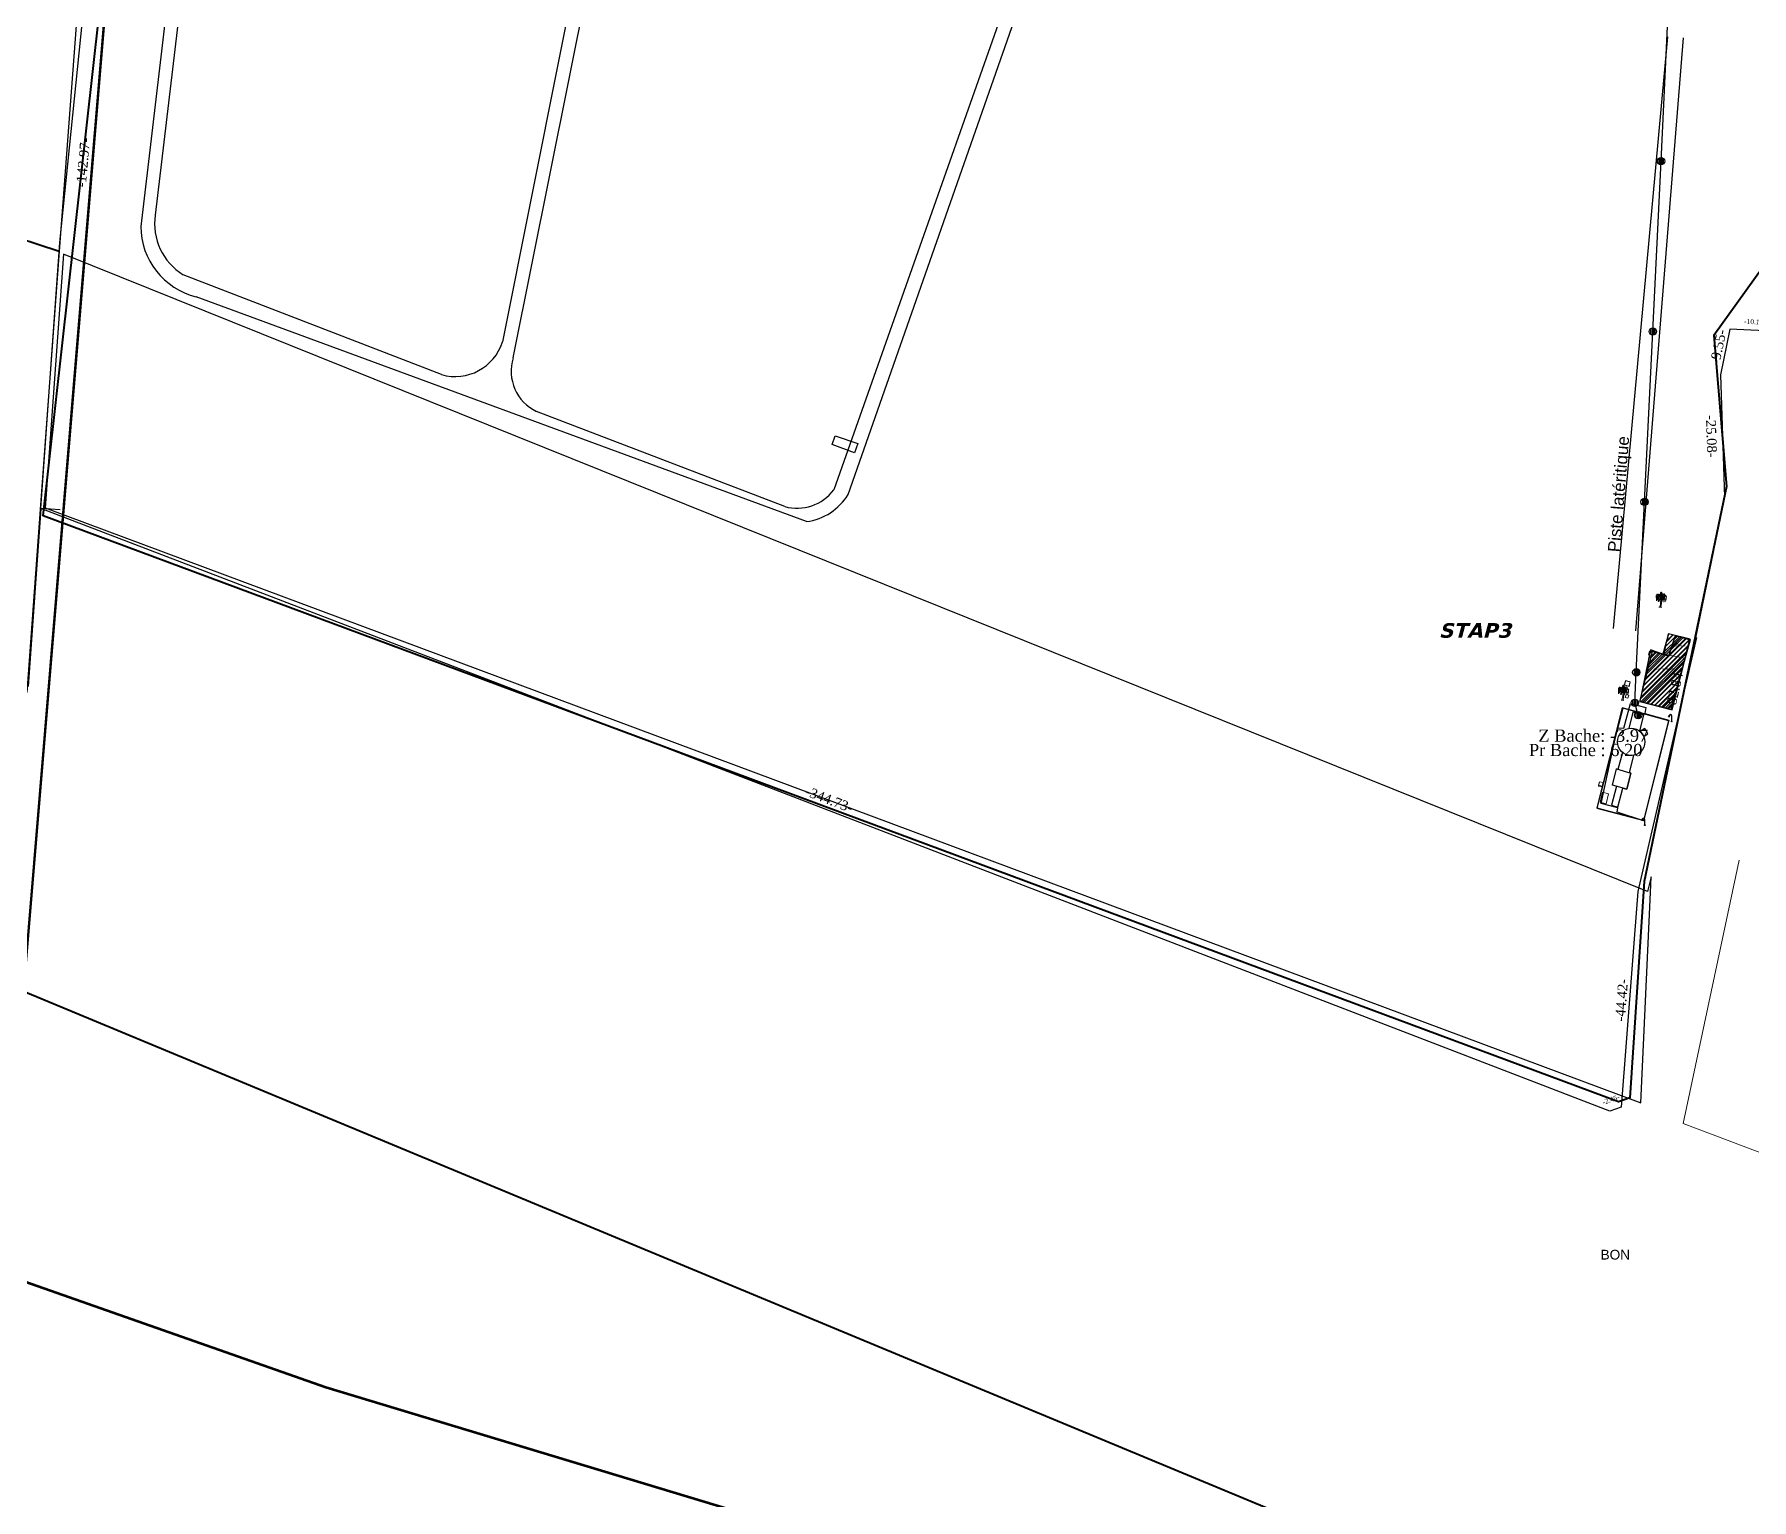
# Model space of a CAD drawing. Header units: metres. Extents: x 0 to 1324930, y 0 to 1631912.
# Drawn here: x 252726.5 to 253078.7, y 1628170.8 to 1628471.4 of the extents above; entities that cross this region are included whole.
import ezdxf
from ezdxf.enums import TextEntityAlignment as Align

# ---------------------------------------------------------------- set-up
doc = ezdxf.new("R2010")
doc.units = ezdxf.units.M
doc.header["$MEASUREMENT"] = 0
for name, color, linetype in [('A_revoir_niveau_0', 7, 'Continuous'), ('limites_sections', 7, 'Continuous'), ('limites_tf', 7, 'Continuous')]:
    doc.layers.add(name, color=color, linetype=linetype)
for name, color, linetype, lineweight in [('ARBRES', 94, 'Continuous', 0), ('batiments', 7, 'Continuous', 0), ('CABA', 7, 'Continuous', 0), ('Cotation Linéaire', 7, 'Continuous', 0), ('limites_communes_2025', 7, 'Continuous', 0), ('Légendes', 7, 'Continuous', 0), ('Regard', 210, 'Continuous', 0), ('regards', 7, 'Continuous', 0), ('Réquisition', 240, 'Continuous', 0), ('TEXTES', 6, 'Continuous', 0)]:
    doc.layers.add(name, color=color, linetype=linetype, lineweight=lineweight)
doc.styles.add('CovaListArial', font='FANCY.shx', dxfattribs={"height": 2.116667})
doc.styles.get("Standard").update_dxf_attribs({"font": 'txt.shx'})
doc.styles.add('Times 1.0', font='times.ttf', dxfattribs={"width": 0.99, "height": 0.0254})
pattern_1 = [(45, (-252.921811864224, -1628.51575089114), (-0.0004490128060535, 0.0004490128060535), [])]
pattern_2 = [(45, (-252.921859064224, -1628.51579209114), (-0.0005303300858899, 0.0005303300858899), [])]
pattern_3 = [(45, (-252.921875064224, -1628.51575879114), (-0.0010606601717798, 0.0010606601717798), [])]

# ---------------------------------------------------------------- blocks, each defined once
blk = doc.blocks.new('l003_1')
at = {"color": 0, "flags": 128}
for points in [[(-0.002138, 0.003656), (-0.002462, 0.003431)], [(-0.002076, 0.003556), (-0.002328, 0.003259)], [(-0.001982, 0.003492), (-0.002151, 0.003142)], [(-0.001882, 0.003471), (-0.001952, 0.003086)], [(-0.001752, 0.003499), (-0.001711, 0.003102)], [(0, 0.00025), (0, 0.00375)]]:
    blk.add_lwpolyline(points, dxfattribs=at)
at = {"color": 0}
for centre, radius in [((-0.001875, 0.00375), 0.000279508), ((0, 0), 0.00025)]:
    blk.add_circle(centre, radius, dxfattribs=at)
blk.add_arc((-0.000875, 0.003875), 0.000883883, 351.869898, 171.869898, dxfattribs=at)
blk = doc.blocks.new('v114_1')
at = {"color": 0, "linetype": 'Continuous', "flags": 128}
for points in [[(-0.001819, 0.008385), (-0.002146, 0.008378), (-0.002297, 0.00836), (-0.002367, 0.008345), (-0.002433, 0.008325), (-0.002466, 0.008313), (-0.002497, 0.008298), (-0.002527, 0.008283), (-0.002556, 0.008265), (-0.002583, 0.008247), (-0.002609, 0.008226), (-0.002634, 0.008205), (-0.002657, 0.008182), (-0.002679, 0.008157), (-0.002701, 0.008132), (-0.002739, 0.008077), (-0.002773, 0.008017), (-0.002803, 0.007953), (-0.002829, 0.007884), (-0.002851, 0.007812), (-0.002885, 0.007656), (-0.002905, 0.007487), (-0.002915, 0.007307), (-0.002909, 0.006924), (-0.00288, 0.006522), (-0.002809, 0.005733), (-0.002791, 0.005355), (-0.002788, 0.005004), (-0.002809, 0.004348)], [(-0.00075, 0.007534), (-0.001197, 0.007753), (-0.001302, 0.007791), (-0.001401, 0.007818), (-0.001449, 0.007827), (-0.001495, 0.007832), (-0.001539, 0.007834), (-0.001581, 0.007831), (-0.001606, 0.007827), (-0.001629, 0.007822), (-0.001652, 0.007815), (-0.001674, 0.007807), (-0.001696, 0.007797), (-0.001717, 0.007786), (-0.001737, 0.007774), (-0.001757, 0.00776), (-0.001776, 0.007745), (-0.001795, 0.007729), (-0.00183, 0.007693), (-0.001864, 0.007652), (-0.001895, 0.007606), (-0.001924, 0.007557), (-0.001951, 0.007503), (-0.002001, 0.007386), (-0.002044, 0.007255), (-0.002081, 0.007115), (-0.002143, 0.006809), (-0.002191, 0.006486), (-0.002275, 0.005852), (-0.002319, 0.005579), (-0.002368, 0.005328), (-0.002473, 0.004862)], [(-0.001799, 0.008523), (-0.001954, 0.00876), (-0.002028, 0.00886), (-0.002096, 0.008939), (-0.002123, 0.008964), (-0.002148, 0.008984), (-0.002161, 0.008992), (-0.002173, 0.008999), (-0.002184, 0.009005), (-0.002196, 0.00901), (-0.002207, 0.009014), (-0.002218, 0.009017), (-0.002229, 0.009018), (-0.002239, 0.009019), (-0.002244, 0.009019), (-0.002249, 0.009018), (-0.002254, 0.009018), (-0.002259, 0.009017), (-0.002264, 0.009016), (-0.002269, 0.009014), (-0.002278, 0.009011), (-0.002287, 0.009006), (-0.002296, 0.009001), (-0.002305, 0.008994), (-0.002313, 0.008987), (-0.002321, 0.008978), (-0.002329, 0.008969), (-0.002337, 0.008959), (-0.002344, 0.008947), (-0.002358, 0.008923), (-0.002371, 0.008894), (-0.002395, 0.008827), (-0.002414, 0.008748), (-0.002431, 0.008658), (-0.002453, 0.008446), (-0.002462, 0.008198), (-0.00246, 0.007923), (-0.002423, 0.007315), (-0.002348, 0.00668), (-0.002244, 0.006074), (-0.002182, 0.0058), (-0.002116, 0.005555), (-0.002029, 0.005294), (-0.001938, 0.00506)], [(-0.001037, 3e-06), (-0.000891, 3e-06), (-0.000646, 3.6e-05), (-0.000573, 9.3e-05), (-0.000492, 0.000172), (-9.6e-05, 0.002032), (3e-06, 0.002725), (1.5e-05, 0.003173), (-2e-06, 0.003623), (0.00015, 0.003799), (0.000317, 0.00428), (0.000206, 0.005149), (7.8e-05, 0.005642), (7.7e-05, 0.005826), (6.2e-05, 0.00601), (3.8e-05, 0.006164), (3e-06, 0.006317), (-4.2e-05, 0.006468), (-9.6e-05, 0.006617), (-0.00016, 0.006764), (-0.000233, 0.006908), (-0.000314, 0.007049), (-0.000403, 0.007186), (-0.0006, 0.007446), (-0.000823, 0.007686), (-0.001065, 0.007901), (-0.001324, 0.008088), (-0.001779, 0.008345)], [(-0.00176, 0.008444), (-0.001305, 0.008234), (-0.001089, 0.008112), (-0.000987, 0.008043), (-0.000888, 0.007969), (-0.000768, 0.007864), (-0.000655, 0.00775), (-0.000446, 0.007501), (-7.6e-05, 0.00698), (0.000206, 0.006407), (0.000298, 0.00624), (0.000354, 0.006), (0.000458, 0.005852), (0.000499, 0.005519), (0.00051, 0.005389), (0.000518, 0.005317), (0.000518, 0.005314), (0.000519, 0.005312), (0.000519, 0.005311), (0.00052, 0.00531), (0.00052, 0.00531), (0.00052, 0.00531), (0.00052, 0.00531), (0.00052, 0.00531), (0.00052, 0.00531), (0.00052, 0.00531), (0.00052, 0.00531), (0.00052, 0.00531), (0.00052, 0.00531), (0.00052, 0.00531), (0.00052, 0.00531), (0.00052, 0.00531), (0.000521, 0.00531), (0.000521, 0.00531), (0.000521, 0.00531), (0.000521, 0.00531), (0.000521, 0.00531), (0.000521, 0.00531), (0.000521, 0.00531), (0.000521, 0.00531), (0.000521, 0.00531), (0.000521, 0.00531), (0.000521, 0.00531), (0.000521, 0.00531), (0.000521, 0.00531), (0.000521, 0.00531), (0.000521, 0.00531), (0.000521, 0.00531), (0.000521, 0.00531), (0.000522, 0.005311), (0.000522, 0.005311), (0.000522, 0.005313), (0.000523, 0.005316), (0.000527, 0.005367), (0.000531, 0.005461), (0.000533, 0.005588), (0.000536, 0.005906), (0.000538, 0.006248), (0.000538, 0.006559), (0.000544, 0.006828), (0.00061, 0.007035), (0.000646, 0.007257), (0.000687, 0.007332), (0.000766, 0.007572), (0.000801, 0.007692), (0.000832, 0.007767), (0.000866, 0.00787), (0.001033, 0.008088), (0.001186, 0.008265), (0.001359, 0.008442), (0.001541, 0.008607), (0.001725, 0.008744), (0.001814, 0.008798), (0.001901, 0.00884), (0.001943, 0.008856), (0.001984, 0.008868), (0.002023, 0.008876), (0.002061, 0.008881), (0.00208, 0.008881), (0.002098, 0.008881), (0.002116, 0.008879), (0.002133, 0.008876), (0.00215, 0.008872), (0.002166, 0.008867), (0.002182, 0.00886), (0.002197, 0.008852), (0.002212, 0.008843), (0.002226, 0.008833), (0.00224, 0.008821), (0.002253, 0.008808), (0.002266, 0.008793), (0.002278, 0.008777), (0.002289, 0.00876), (0.0023, 0.008741)], [(-0.001581, 0.008147), (-0.001644, 0.007267), (-0.00168, 0.006386), (-0.001657, 0.005169), (-0.001581, 0.003952)], [(-0.00073, 0.008504), (-0.000968, 0.008757), (-0.001025, 0.008803), (-0.001053, 0.008822), (-0.00108, 0.008837), (-0.001094, 0.008843), (-0.001107, 0.008849), (-0.001121, 0.008853), (-0.001134, 0.008857), (-0.001147, 0.008859), (-0.00116, 0.00886), (-0.001173, 0.008861), (-0.001185, 0.00886), (-0.001198, 0.008858), (-0.001211, 0.008854), (-0.001223, 0.00885), (-0.001236, 0.008844), (-0.001248, 0.008837), (-0.00126, 0.00883), (-0.001272, 0.008821), (-0.001284, 0.008811), (-0.001307, 0.008789), (-0.00133, 0.008763), (-0.001374, 0.008702), (-0.001459, 0.008553), (-0.001542, 0.008385)], [(3e-06, 0.006069), (-7.6e-05, 0.006359), (-0.000122, 0.006499), (-0.000176, 0.006635), (-0.000242, 0.006764), (-0.000279, 0.006826), (-0.000321, 0.006886), (-0.000367, 0.006943), (-0.000417, 0.006998), (-0.000472, 0.00705), (-0.000532, 0.007098), (-0.000627, 0.007162), (-0.000726, 0.007216), (-0.000775, 0.007238), (-0.000822, 0.007255), (-0.000867, 0.007268), (-0.000908, 0.007277), (-0.00093, 0.007279), (-0.00095, 0.007279), (-0.000969, 0.007278), (-0.000987, 0.007275), (-0.000995, 0.007273), (-0.001003, 0.007271), (-0.001011, 0.007268), (-0.001018, 0.007265), (-0.001026, 0.007261), (-0.001032, 0.007257), (-0.001039, 0.007253), (-0.001045, 0.007248), (-0.001051, 0.007243), (-0.001057, 0.007237), (-0.001062, 0.007231), (-0.001068, 0.007225), (-0.001077, 0.007212), (-0.001086, 0.007197), (-0.001093, 0.007181), (-0.0011, 0.007163), (-0.001105, 0.007145), (-0.00111, 0.007125), (-0.001117, 0.007081), (-0.00112, 0.007033), (-0.001117, 0.006925), (-0.001081, 0.006666), (-0.001018, 0.006366), (-0.000942, 0.006042), (-0.000867, 0.005713), (-0.000809, 0.005397), (-0.000781, 0.005137), (-0.000776, 0.004898), (-0.000789, 0.004676), (-0.000818, 0.00447), (-0.000859, 0.004276), (-0.00091, 0.00409), (-0.001027, 0.003734)], [(-0.000571, 0.00785), (-0.000624, 0.008051), (-0.000668, 0.008231), (-0.000693, 0.008369), (-0.000695, 0.008394), (-0.000696, 0.008416), (-0.000695, 0.008425), (-0.000694, 0.008432), (-0.000693, 0.008436), (-0.000692, 0.008439), (-0.000691, 0.008442), (-0.00069, 0.008444), (-0.000689, 0.008446), (-0.000688, 0.008447), (-0.000688, 0.008448), (-0.000687, 0.008449), (-0.000686, 0.008449), (-0.000686, 0.00845), (-0.000685, 0.008451), (-0.000684, 0.008451), (-0.000683, 0.008452), (-0.000682, 0.008452), (-0.000681, 0.008452), (-0.00068, 0.008452), (-0.000679, 0.008453), (-0.000678, 0.008453), (-0.000677, 0.008453), (-0.000676, 0.008453), (-0.000675, 0.008453), (-0.000673, 0.008452), (-0.000671, 0.008452), (-0.000668, 0.008451), (-0.000666, 0.00845), (-0.000663, 0.008448), (-0.000657, 0.008445), (-0.000652, 0.008441), (-0.000645, 0.008436), (-0.000632, 0.008423), (-0.000601, 0.008387), (-0.000527, 0.008281), (-0.000445, 0.00814), (-0.000361, 0.007975), (-0.000283, 0.007798), (-0.000219, 0.007621), (-0.000194, 0.007536), (-0.000175, 0.007455), (-0.000162, 0.007369), (-0.000156, 0.007289), (-0.000156, 0.007138)], [(-0.000215, 0.006564), (-0.000255, 0.00599), (-0.000354, 0.005364), (-0.000492, 0.004743)], [(0.001072, 0.008899), (0.000911, 0.009152), (0.000753, 0.009378), (0.000676, 0.009474), (0.000601, 0.009553), (0.000564, 0.009586), (0.000528, 0.009614), (0.000511, 0.009625), (0.000493, 0.009635), (0.000476, 0.009644), (0.000458, 0.009651), (0.000441, 0.009657), (0.000425, 0.009661), (0.000408, 0.009663), (0.000392, 0.009664), (0.000376, 0.009664), (0.00036, 0.009662), (0.000344, 0.009659), (0.000329, 0.009654), (0.000313, 0.009648), (0.000298, 0.009641), (0.000283, 0.009632), (0.000268, 0.009622), (0.000253, 0.009611), (0.000238, 0.009598), (0.000209, 0.009569), (0.000181, 0.009536), (0.000153, 0.009498), (9.9e-05, 0.00941), (4.6e-05, 0.009307), (-5e-06, 0.009189), (-0.000102, 0.008918), (-0.000195, 0.008609), (-0.000373, 0.00793)], [(-0.000207, -3.7e-05), (-7.7e-05, 4.4e-05), (-2e-05, 9.3e-05), (4.5e-05, 6e-05), (5.3e-05, -2.1e-05), (0.000216, -8.6e-05), (0.000314, -0.000119)], [(0.001013, 0.009335), (0.000882, 0.009714), (0.000751, 0.010046), (0.000684, 0.01018), (0.00065, 0.010236), (0.000616, 0.010285), (0.000599, 0.010306), (0.000582, 0.010324), (0.000565, 0.010341), (0.000548, 0.010354), (0.000539, 0.01036), (0.00053, 0.010366), (0.000522, 0.01037), (0.000513, 0.010374), (0.000504, 0.010378), (0.000496, 0.01038), (0.000487, 0.010382), (0.000478, 0.010384), (0.000472, 0.010384), (0.000467, 0.010384), (0.000461, 0.010384), (0.000455, 0.010383), (0.000444, 0.010381), (0.000432, 0.010378), (0.00042, 0.010374), (0.000409, 0.010369), (0.000397, 0.010362), (0.000386, 0.010355), (0.000374, 0.010346), (0.000363, 0.010337), (0.00034, 0.010314), (0.000317, 0.010288), (0.000294, 0.010259), (0.000249, 0.010189), (0.000205, 0.010108), (0.000122, 0.009914), (4.8e-05, 0.00969), (-1.5e-05, 0.009448), (-6.4e-05, 0.0092), (-9.6e-05, 0.008959), (-0.000109, 0.008759), (-0.000109, 0.008572), (-9.8e-05, 0.008395), (-7.7e-05, 0.008228), (-1.5e-05, 0.007913), (6.2e-05, 0.007613)], [(0.000815, 0.007811), (0.000912, 0.007966), (0.000955, 0.008043), (0.000991, 0.00812), (0.001005, 0.008159), (0.001017, 0.008197), (0.001025, 0.008235), (0.00103, 0.008273), (0.001032, 0.008311), (0.001032, 0.00833), (0.00103, 0.008349), (0.001027, 0.008368), (0.001024, 0.008387), (0.001019, 0.008406), (0.001013, 0.008424), (0.000999, 0.008457), (0.000983, 0.008489), (0.000963, 0.008521), (0.000941, 0.008552), (0.000916, 0.008582), (0.000889, 0.00861), (0.000861, 0.008637), (0.000831, 0.008663), (0.000799, 0.008686), (0.000767, 0.008708), (0.000735, 0.008727), (0.000703, 0.008744), (0.00067, 0.008758), (0.000638, 0.008769), (0.000607, 0.008776), (0.000592, 0.008779), (0.000577, 0.008781), (0.000562, 0.008781), (0.000548, 0.008781), (0.000534, 0.00878), (0.00052, 0.008778), (0.000507, 0.008775), (0.000494, 0.008772), (0.000481, 0.008767), (0.000469, 0.008762), (0.000457, 0.008756), (0.000445, 0.008749), (0.000434, 0.008741), (0.000423, 0.008733), (0.000402, 0.008713), (0.000382, 0.008691), (0.000364, 0.008667), (0.000347, 0.00864), (0.000331, 0.00861), (0.000316, 0.008578), (0.000289, 0.008508), (0.000266, 0.008431), (0.000232, 0.00826), (0.000212, 0.008074), (0.000201, 0.007692), (0.00021, 0.007457), (0.000229, 0.007241), (0.000293, 0.006854), (0.00038, 0.00651), (0.000478, 0.006188)], [(0.004161, 0.00694), (0.004141, 0.006939), (0.004121, 0.00694), (0.004102, 0.006942), (0.004083, 0.006946), (0.004065, 0.006952), (0.004048, 0.006959), (0.004031, 0.006968), (0.004014, 0.006978), (0.003998, 0.00699), (0.003982, 0.007002), (0.003952, 0.007031), (0.003923, 0.007063), (0.003894, 0.007097), (0.003666, 0.007395), (0.003642, 0.007417), (0.003617, 0.007438), (0.00359, 0.007456), (0.003563, 0.007473), (0.003536, 0.007487), (0.003507, 0.0075), (0.003478, 0.007512), (0.003448, 0.007521), (0.003387, 0.007536), (0.003324, 0.007545), (0.003259, 0.007548), (0.003193, 0.007546), (0.003126, 0.007539), (0.003058, 0.007529), (0.002922, 0.007495), (0.002787, 0.00745), (0.002656, 0.007395), (0.002532, 0.007334), (0.002415, 0.007267), (0.002305, 0.007194), (0.002203, 0.007115), (0.00211, 0.00703), (0.002025, 0.00694), (0.00195, 0.006844), (0.001884, 0.006742), (0.00184, 0.006661), (0.001802, 0.006576), (0.001739, 0.0064), (0.001691, 0.006214), (0.001654, 0.006023), (0.001528, 0.005238), (0.001261, 0.004835), (0.001211, 0.004249), (0.000798, 0.003632), (0.000795, 0.002982), (0.000631, 0.002285), (0.000505, 0.001579), (0.00032, 0.000152), (0.000354, 6e-05), (0.000631, 5.2e-05), (0.000891, 7.6e-05)], [(0.0023, 0.008662), (0.002233, 0.008731), (0.002216, 0.008746), (0.002198, 0.008759), (0.00218, 0.008771), (0.002171, 0.008776), (0.002161, 0.008781), (0.002151, 0.008785), (0.002141, 0.008788), (0.00213, 0.008791), (0.002119, 0.008793), (0.002108, 0.008795), (0.002097, 0.008796), (0.002074, 0.008797), (0.002051, 0.008795), (0.002027, 0.008791), (0.002003, 0.008786), (0.001979, 0.008779), (0.00193, 0.00876), (0.001881, 0.008737), (0.001785, 0.008682), (0.001661, 0.008596), (0.00155, 0.008502), (0.00145, 0.008403), (0.00136, 0.008299), (0.00128, 0.008191), (0.00121, 0.008079), (0.001147, 0.007966), (0.001092, 0.00785), (0.001039, 0.007722), (0.000992, 0.007592), (0.000918, 0.007319), (0.000861, 0.00702), (0.000815, 0.006683), (0.000751, 0.006043), (0.000727, 0.005715), (0.000798, 0.005426), (0.000707, 0.005132), (0.000715, 0.004912), (0.000724, 0.004828), (0.00073, 0.004793), (0.000737, 0.004763), (0.000745, 0.00474), (0.000749, 0.00473), (0.000754, 0.004721), (0.000756, 0.004718), (0.000759, 0.004715), (0.000761, 0.004712), (0.000764, 0.004709), (0.000765, 0.004708), (0.000767, 0.004707), (0.000768, 0.004707), (0.000769, 0.004706), (0.000771, 0.004705), (0.000772, 0.004705), (0.000774, 0.004704), (0.000775, 0.004704), (0.000777, 0.004704), (0.000778, 0.004704), (0.00078, 0.004703), (0.000781, 0.004704), (0.000783, 0.004704), (0.000784, 0.004704), (0.000786, 0.004704), (0.000788, 0.004705), (0.000791, 0.004706), (0.000794, 0.004708), (0.000798, 0.00471), (0.000801, 0.004712), (0.000808, 0.004718), (0.000816, 0.004726), (0.000823, 0.004735), (0.000831, 0.004745), (0.000847, 0.00477), (0.000864, 0.0048), (0.0009, 0.004876), (0.000979, 0.00508), (0.001061, 0.00534), (0.001142, 0.005639), (0.001217, 0.00596), (0.00133, 0.006604), (0.001367, 0.007043), (0.001369, 0.007432), (0.001345, 0.007788), (0.00131, 0.008128)], [(0.000854, 0.009632), (0.001138, 0.009281), (0.001196, 0.00919), (0.001245, 0.009096), (0.001266, 0.009048), (0.001283, 0.009), (0.001298, 0.00895), (0.00131, 0.008899), (0.001318, 0.008845), (0.001323, 0.008789), (0.001325, 0.008676), (0.00131, 0.008444)], [(0.001231, 0.008385), (0.00121, 0.008688), (0.001188, 0.008835), (0.001172, 0.008908), (0.001151, 0.008979), (0.001126, 0.009051), (0.001095, 0.009123), (0.001023, 0.009262), (0.000854, 0.009533)], [(0.001369, 0.008207), (0.00147, 0.007976), (0.001513, 0.00785), (0.001547, 0.007712), (0.001572, 0.007556), (0.001585, 0.007387), (0.001585, 0.007022), (0.001559, 0.006646), (0.001516, 0.006286), (0.001467, 0.005971), (0.001444, 0.005839), (0.001423, 0.005729), (0.001406, 0.005644), (0.001393, 0.005588), (0.001387, 0.005563), (0.001389, 0.005575), (0.001401, 0.005634), (0.001425, 0.005735), (0.001459, 0.00587), (0.001503, 0.006031), (0.001618, 0.00639), (0.001688, 0.006571), (0.001765, 0.006742), (0.001834, 0.00687), (0.001908, 0.006985), (0.001988, 0.007088), (0.002073, 0.00718), (0.002164, 0.007262), (0.002262, 0.007335), (0.002367, 0.007399), (0.002478, 0.007455), (0.002614, 0.007509), (0.002758, 0.007552), (0.002906, 0.007584), (0.003056, 0.007602), (0.003206, 0.007605), (0.00328, 0.007601), (0.003353, 0.007592), (0.003424, 0.00758), (0.003494, 0.007562), (0.003561, 0.007541), (0.003627, 0.007514), (0.003712, 0.00747), (0.003793, 0.007418), (0.00387, 0.007359), (0.003944, 0.007294), (0.004221, 0.007)], [(0.001429, 0.008345), (0.001686, 0.008556), (0.001717, 0.008575), (0.001748, 0.008592), (0.001778, 0.008605), (0.001808, 0.008616), (0.001823, 0.00862), (0.001838, 0.008623), (0.001852, 0.008626), (0.001867, 0.008627), (0.001881, 0.008627), (0.001896, 0.008627), (0.00191, 0.008625), (0.001924, 0.008622), (0.001937, 0.008619), (0.00195, 0.008614), (0.001963, 0.008608), (0.001975, 0.008602), (0.001988, 0.008594), (0.002, 0.008586), (0.002025, 0.008567), (0.002048, 0.008545), (0.002071, 0.008521), (0.002092, 0.008494), (0.002113, 0.008464), (0.002152, 0.008401), (0.002186, 0.008332), (0.002216, 0.00826), (0.002241, 0.008187), (0.002268, 0.008076), (0.002283, 0.007968), (0.002288, 0.007863), (0.002285, 0.007759), (0.002221, 0.007356)], [(0.001884, 0.007019), (0.001931, 0.007275), (0.001977, 0.007493), (0.001999, 0.007574), (0.00201, 0.007606), (0.002021, 0.007631), (0.002026, 0.007641), (0.002031, 0.007649), (0.002034, 0.007652), (0.002037, 0.007655), (0.002038, 0.007656), (0.002039, 0.007657), (0.002041, 0.007658), (0.002042, 0.007659), (0.002043, 0.00766), (0.002045, 0.00766), (0.002046, 0.007661), (0.002047, 0.007661), (0.002048, 0.007661), (0.002048, 0.007661), (0.002049, 0.007661), (0.00205, 0.007661), (0.00205, 0.007661), (0.002051, 0.007661), (0.002052, 0.007661), (0.002052, 0.00766), (0.002054, 0.00766), (0.002055, 0.007659), (0.002056, 0.007659), (0.002057, 0.007658), (0.002059, 0.007657), (0.00206, 0.007655), (0.002062, 0.007653), (0.002065, 0.007649), (0.002068, 0.007645), (0.002073, 0.007634), (0.002083, 0.007606), (0.002103, 0.007528), (0.002142, 0.007316)], [(0.002181, 0.00698), (0.002095, 0.006618), (0.002068, 0.006434), (0.002062, 0.006341), (0.002062, 0.006248), (0.002071, 0.00613), (0.002089, 0.006012), (0.002143, 0.005772), (0.002275, 0.005295), (0.002325, 0.005062), (0.00234, 0.004949), (0.002345, 0.004838), (0.002344, 0.004784), (0.00234, 0.00473), (0.002333, 0.004677), (0.002322, 0.004625), (0.002308, 0.004574), (0.002289, 0.004524), (0.002267, 0.004475), (0.002241, 0.004427), (0.002142, 0.004288)], [(0.002122, 0.0088), (0.002221, 0.008927), (0.002248, 0.008954), (0.002277, 0.008979), (0.002292, 0.00899), (0.002307, 0.009), (0.002323, 0.00901), (0.00234, 0.009018), (0.002354, 0.009024), (0.002369, 0.00903), (0.0024, 0.009039), (0.002432, 0.009044), (0.002465, 0.009048), (0.002498, 0.009048), (0.002533, 0.009046), (0.002567, 0.009042), (0.002602, 0.009035), (0.002637, 0.009027), (0.002671, 0.009016), (0.002704, 0.009004), (0.002737, 0.008989), (0.002769, 0.008974), (0.002799, 0.008957), (0.002828, 0.008939), (0.002854, 0.008919), (0.002884, 0.008895), (0.002911, 0.008869), (0.002935, 0.008842), (0.002956, 0.008813), (0.002975, 0.008784), (0.002992, 0.008753), (0.003006, 0.008721), (0.003018, 0.008687), (0.003028, 0.008653), (0.003036, 0.008618), (0.003042, 0.008582), (0.003046, 0.008544), (0.003049, 0.008467), (0.003046, 0.008387), (0.003023, 0.008218), (0.002983, 0.008041), (0.002874, 0.007672)], [(0.002181, 0.007059), (0.002313, 0.006566), (0.002419, 0.006069), (0.002464, 0.005736), (0.002489, 0.005401), (0.002491, 0.004724), (0.002446, 0.004042), (0.002379, 0.003358)], [(0.002894, 0.007455), (0.002815, 0.007057), (0.002788, 0.00686), (0.002775, 0.006663), (0.002777, 0.00654), (0.002785, 0.006418), (0.002822, 0.006175), (0.002881, 0.005933), (0.00296, 0.005693), (0.003159, 0.005217), (0.003389, 0.004743)], [(0.003033, 0.007534), (0.003268, 0.007792), (0.003325, 0.00784), (0.003354, 0.00786), (0.003381, 0.007877), (0.003409, 0.007891), (0.003422, 0.007896), (0.003436, 0.007901), (0.003449, 0.007905), (0.003462, 0.007908), (0.003475, 0.007909), (0.003488, 0.00791), (0.003496, 0.00791), (0.003504, 0.007909), (0.003521, 0.007907), (0.003536, 0.007903), (0.003552, 0.007897), (0.003568, 0.00789), (0.003583, 0.007881), (0.003598, 0.007871), (0.003613, 0.00786), (0.003643, 0.007833), (0.003672, 0.007801), (0.003701, 0.007765), (0.003729, 0.007725), (0.003838, 0.007535), (0.003944, 0.007316)], [(0.003924, 0.007), (0.003967, 0.006321), (0.003968, 0.005986), (0.003944, 0.005654), (0.003906, 0.005415), (0.003853, 0.005179), (0.003708, 0.004713), (0.00333, 0.003794)]]:
    blk.add_lwpolyline(points, dxfattribs=at)
at = {"color": 1, "linetype": 'Continuous'}
for p in [(0.000298, 0.00624), (0.000766, 0.007572)]:
    blk.add_point(p, dxfattribs=at)
blk = doc.blocks.new('w005_2')
at = {"color": 0}
for p, q in [((-0.00015, 0.000735), (-0.00015, -0.000735)), ((0.00015, 0.000735), (0.00015, -0.000735))]:
    blk.add_line(p, q, dxfattribs=at)
at = {"color": 0, "flags": 128}
for points in [[(-0.00045, 0.0006), (-0.00045, -0.0006)], [(0.00045, 0.0006), (0.00045, -0.0006)]]:
    blk.add_lwpolyline(points, dxfattribs=at)
at = {"color": 0}
blk.add_circle((0, 0), 0.00075, dxfattribs=at)
blk = doc.blocks.new('*U133')
at = {"ltscale": 1000}
h = blk.add_hatch(dxfattribs=at)
h.set_pattern_fill('BAT_NORM', style=0, pattern_type=2)
h.set_pattern_definition(pattern_3)
h.paths.add_polyline_path([(0.1388744922017793, -0.1716204162196391), (0.1396907000000169, -0.1674342999997407), (0.144012000000032, -0.1684722999998485), (0.1403942500000141, -0.1830587399997512), (0.1338249799999858, -0.1813328199998523), (0.1349188000000367, -0.1769533999995474), (0.1361780000000294, -0.1718863999997211), (0.136362599999984, -0.1711114999998244)])
h = blk.add_hatch(dxfattribs=at)
h.set_pattern_fill('BAT_NORM', style=0, pattern_type=2)
h.set_pattern_definition(pattern_3)
h.paths.add_polyline_path([(0.1388744922017793, -0.1716204162196391), (0.1396907000000169, -0.1674342999997407), (0.144012000000032, -0.1684722999998485), (0.1403942500000141, -0.1830587399997512), (0.1338249799999858, -0.1813328199998523), (0.1349188000000367, -0.1769533999995474), (0.1361780000000294, -0.1718863999997211), (0.136362599999984, -0.1711114999998244)])
h = blk.add_hatch(dxfattribs=at)
h.set_pattern_fill('BAT_NORM', color=256, style=0, pattern_type=2)
h.set_pattern_definition(pattern_2)
h.paths.add_polyline_path([(0.1442117326998584, -0.1686493972213157), (0.1411710548370024, -0.1678148446922023), (0.1398050223670282, -0.171960732751586), (0.1364250000000311, -0.1710809999997309), (0.1338410000000181, -0.1813159999999243), (0.140246999999988, -0.1829919999997855)])
h.paths.add_polyline_path([(0.1342771783765215, -0.1821340849251101), (0.1350845624148178, -0.1821340849251101), (0.1350845624148178, -0.1817511551837469), (0.1342771783765215, -0.1817511551837469)], flags=9)
h = blk.add_hatch(dxfattribs=at)
h.set_pattern_fill('BAT_NORM', color=256, style=0, pattern_type=2)
h.set_pattern_definition(pattern_2)
h.paths.add_polyline_path([(0.1442117326998584, -0.1686493972213157), (0.1411710548370024, -0.1678148446922023), (0.1398050223670282, -0.171960732751586), (0.1364250000000311, -0.1710809999997309), (0.1338410000000181, -0.1813159999999243), (0.140246999999988, -0.1829919999997855)])
h.paths.add_polyline_path([(0.1342771783765215, -0.1821340849251101), (0.1350845624148178, -0.1821340849251101), (0.1350845624148178, -0.1817511551837469), (0.1342771783765215, -0.1817511551837469)], flags=9)
at = {"ltscale": 20}
h = blk.add_hatch(dxfattribs=at)
h.set_pattern_fill('ANSI31', color=256, style=0, pattern_type=2)
h.set_pattern_definition(pattern_1)
h.paths.add_polyline_path([(0.1441477417439785, -0.1685411279515847), (0.1397501925274298, -0.1674317221895762), (0.1385432753240821, -0.1716255121064023), (0.1360131980754602, -0.1707374867196449), (0.1338882087837021, -0.1813368425409862), (0.1404685866360467, -0.1830508772854955)])
h = blk.add_hatch(dxfattribs=at)
h.set_pattern_fill('ANSI31', color=256, style=0, pattern_type=2)
h.set_pattern_definition(pattern_1)
h.paths.add_polyline_path([(0.1441477417439785, -0.1685411279515847), (0.1397501925274298, -0.1674317221895762), (0.1385432753240821, -0.1716255121064023), (0.1360131980754602, -0.1707374867196449), (0.1338882087837021, -0.1813368425409862), (0.1404685866360467, -0.1830508772854955)])
for p, q in [((0.132403, -0.183488, 0.000686), (0.131596, -0.18685, 0.000686)), ((0.132403, -0.183488, 0.000686), (0.131596, -0.18685, 0.000686)), ((0.134644, -0.184076, 0.000686), (0.132403, -0.183488, 0.000686)), ((0.134644, -0.184076, 0.000686), (0.132403, -0.183488, 0.000686)), ((0.133838, -0.187434, 0.000686), (0.134644, -0.184076, 0.000686)), ((0.133838, -0.187434, 0.000686), (0.134644, -0.184076, 0.000686)), ((0.130327, -0.191828, 0.000696), (0.129378, -0.19525, 0.000696)), ((0.130327, -0.191828, 0.000696), (0.129378, -0.19525, 0.000696)), ((0.131712, -0.195929, 0.000696), (0.132593, -0.192385, 0.000696)), ((0.131712, -0.195929, 0.000696), (0.132593, -0.192385, 0.000696)), ((0.129331, -0.203, 0.000696), (0.130396, -0.199106, 0.000696)), ((0.129331, -0.203, 0.000696), (0.130396, -0.199106, 0.000696)), ((0.128041, -0.202577, 0.000696), (0.129331, -0.203, 0.000696)), ((0.128041, -0.202577, 0.000696), (0.129331, -0.203, 0.000696))]:
    blk.add_line(p, q)
at = {"color": 2, "ltscale": 1000}
for p, q in [((0.129378, -0.19525, 0.000696), (0.129068, -0.19516, 0.000696)), ((0.129378, -0.19525, 0.000696), (0.129068, -0.19516, 0.000696)), ((0.131164, -0.199329, 0.000696), (0.132012, -0.196017, 0.000696)), ((0.131164, -0.199329, 0.000696), (0.132012, -0.196017, 0.000696)), ((0.132012, -0.196017, 0.000696), (0.131712, -0.195929, 0.000696)), ((0.132012, -0.196017, 0.000696), (0.131712, -0.195929, 0.000696)), ((0.130396, -0.199106, 0.000696), (0.131164, -0.199329, 0.000696)), ((0.130396, -0.199106, 0.000696), (0.131164, -0.199329, 0.000696))]:
    blk.add_line(p, q, dxfattribs=at)
at = {"flags": 128}
for points, elevation in [([(0.133417, -0.220284), (0.130002, -0.264572), (0.127686, -0.265366), (-0.065926, -0.190808), (-0.194108, -0.141732), (-0.190168, -0.08715), (-0.181213, 0.000651), (-0.176112, 0.043195), (-0.166551, 0.108144), (-0.148411, 0.116316), (-0.129814, 0.124222), (-0.103291, 0.172663), (-0.094554, 0.188209), (-0.091076, 0.194598), (-0.073015, 0.227649), (0.032519, 0.294492), (0.032579, 0.294377), (0.082048, 0.295495), (0.121164, 0.296007)], 0.001709), ([(0.133417, -0.220284), (0.130002, -0.264572), (0.127686, -0.265366), (-0.065926, -0.190808), (-0.194108, -0.141732), (-0.190168, -0.08715), (-0.181213, 0.000651), (-0.176112, 0.043195), (-0.166551, 0.108144), (-0.148411, 0.116316), (-0.129814, 0.124222), (-0.103291, 0.172663), (-0.094554, 0.188209), (-0.091076, 0.194598), (-0.073015, 0.227649), (0.032519, 0.294492), (0.032579, 0.294377), (0.082048, 0.295495), (0.121164, 0.296007)], 0.001709), ([(0.121164, 0.296007), (0.180159, 0.296508), (0.181896, 0.236554), (0.199434, 0.200557), (0.213995, 0.171163), (0.222103, 0.154801), (0.225249, 0.14859), (0.226036, 0.145856), (0.187436, 0.067923), (0.18457, 0.056874), (0.185535, 0.041837), (0.213421, 0.017745), (0.215174, 0.001897), (0.194934, -0.033012), (0.178006, -0.063908), (0.164656, -0.103891), (0.162442, -0.105445), (0.152329, -0.104973), (0.150382, -0.114321), (0.151233, -0.139386)], 0.009359), ([(-0.152719, 0.093171), (-0.17359, -0.083851)], 0.005567), ([(-0.152719, 0.093171), (-0.17359, -0.083851)], 0.005567), ([(-0.150972, 0.084422), (-0.17063, -0.081525)], 0.005473), ([(-0.150972, 0.084422), (-0.17063, -0.081525)], 0.005473), ([(-0.064486, 0.067642), (-0.099412, -0.107531)], 0.006076), ([(-0.064486, 0.067642), (-0.099412, -0.107531)], 0.006076), ([(-0.09723, -0.110819), (-0.066796, 0.040829)], 0.005494), ([(-0.09723, -0.110819), (-0.066796, 0.040829)], 0.005494), ([(-0.02851, -0.138832), (0.021401, 0.003678)], 0.004247), ([(-0.02851, -0.138832), (0.021401, 0.003678)], 0.004247), ([(0.018263, 0.003051), (-0.031469, -0.137894)], 0.004275), ([(0.018263, 0.003051), (-0.031469, -0.137894)], 0.004275), ([(-0.111928, -0.114256), (-0.164877, -0.093763)], 0.005444), ([(-0.111928, -0.114256), (-0.164877, -0.093763)], 0.005444), ([(-0.037037, -0.144417), (-0.162198, -0.098288)], 0.004334), ([(-0.037037, -0.144417), (-0.162198, -0.098288)], 0.004334), ([(0.150382, -0.114321), (0.151233, -0.139386), (0.145242, -0.168264)], 0.004537), ([(0.150382, -0.114321), (0.151233, -0.139386), (0.145242, -0.168264)], 0.004537), ([(-0.041507, -0.141354), (-0.092392, -0.121825)], 0.00445), ([(-0.041507, -0.141354), (-0.092392, -0.121825)], 0.00445), ([(-0.190119, -0.142016), (-0.194108, -0.141732), (-0.196708, -0.178275)], 0.003949), ([(-0.190119, -0.142016), (-0.194108, -0.141732), (-0.196708, -0.178275)], 0.003949), ([(0.145492, -0.168214), (0.133417, -0.220284)], 0.00196), ([(0.145492, -0.168214), (0.133417, -0.220284)], 0.00196), ([(0.125024, -0.203145), (0.134657, -0.205737), (0.139835, -0.185205), (0.130202, -0.182614), (0.125024, -0.203145)], 0.00099), ([(0.125024, -0.203145), (0.134657, -0.205737), (0.139835, -0.185205), (0.130202, -0.182614), (0.125024, -0.203145)], 0.00099), ([(0.134651, -0.188502), (0.13551, -0.187965), (0.13489, -0.186903), (0.13394, -0.187497), (0.134651, -0.188502)], 0.000746), ([(0.134651, -0.188502), (0.13551, -0.187965), (0.13489, -0.186903), (0.13394, -0.187497), (0.134651, -0.188502)], 0.000746), ([(0.129068, -0.19516), (0.132012, -0.196017), (0.131164, -0.199329), (0.12822, -0.198472), (0.129068, -0.19516)], 0.000681), ([(0.129068, -0.19516), (0.132012, -0.196017), (0.131164, -0.199329), (0.12822, -0.198472), (0.129068, -0.19516)], 0.000681), ([(0.129095, -0.198727), (0.128041, -0.202577)], 0.000696), ([(0.129095, -0.198727), (0.128041, -0.202577)], 0.000696)]:
    blk.add_lwpolyline(points, dxfattribs=dict(at, elevation=elevation))
at = {"color": 1, "elevation": 0.008401, "flags": 128}
blk.add_lwpolyline([(0.133501, -0.184125), (0.132827, -0.181593), (0.133129, -0.175345), (0.13482, -0.140386), (0.13651, -0.105426), (0.138201, -0.070467), (0.139892, -0.035508), (0.141583, -0.000549), (0.143273, 0.03441), (0.144964, 0.069369), (0.146655, 0.104328), (0.148346, 0.139288), (0.150036, 0.174247), (0.151727, 0.209206), (0.153418, 0.244165), (0.142195, 0.25296), (0.114647, 0.274549), (0.085014, 0.268363), (0.050752, 0.261211), (0.016491, 0.254059)], dxfattribs=at)
blk.add_lwpolyline([(0.133501, -0.184125), (0.132827, -0.181593), (0.133129, -0.175345), (0.13482, -0.140386), (0.13651, -0.105426), (0.138201, -0.070467), (0.139892, -0.035508), (0.141583, -0.000549), (0.143273, 0.03441), (0.144964, 0.069369), (0.146655, 0.104328), (0.148346, 0.139288), (0.150036, 0.174247), (0.151727, 0.209206), (0.153418, 0.244165), (0.142195, 0.25296), (0.114647, 0.274549), (0.085014, 0.268363), (0.050752, 0.261211), (0.016491, 0.254059)], dxfattribs=at)
at = {"color": 191, "flags": 128}
for points, elevation in [([(0.128439, -0.166379), (0.139574, -0.044942)], 0.001142), ([(0.128439, -0.166379), (0.139574, -0.044942)], 0.001142), ([(0.142721, -0.045164), (0.132999, -0.166845)], 0.001778), ([(0.142721, -0.045164), (0.132999, -0.166845)], 0.001778)]:
    blk.add_lwpolyline(points, dxfattribs=dict(at, elevation=elevation))
at = {"ltscale": 1000, "flags": 128}
for points, elevation in [([(0.140247, -0.182992), (0.133841, -0.181316), (0.136425, -0.171081), (0.139805, -0.171961), (0.141171, -0.167815), (0.144212, -0.168649), (0.140247, -0.182992)], 0.00112), ([(0.140247, -0.182992), (0.133841, -0.181316), (0.136425, -0.171081), (0.139805, -0.171961), (0.141171, -0.167815), (0.144212, -0.168649), (0.140247, -0.182992)], 0.00112), ([(0.12502, -0.203194), (0.134681, -0.205776), (0.13978, -0.185323), (0.130338, -0.182706), (0.12502, -0.203194)], 0.000696), ([(0.12502, -0.203194), (0.134681, -0.205776), (0.13978, -0.185323), (0.130338, -0.182706), (0.12502, -0.203194)], 0.000696)]:
    blk.add_lwpolyline(points, dxfattribs=dict(at, elevation=elevation))
at = {"flags": 128}
for points, elevation in [([(0.144148, -0.168541), (0.13975, -0.167432), (0.138543, -0.171626), (0.136013, -0.170737), (0.133888, -0.181337), (0.140469, -0.183051), (0.144148, -0.168541)], 0.001813), ([(0.144148, -0.168541), (0.13975, -0.167432), (0.138543, -0.171626), (0.136013, -0.170737), (0.133888, -0.181337), (0.140469, -0.183051), (0.144148, -0.168541)], 0.001813), ([(0.139836, -0.185156), (0.134641, -0.205843), (0.129178, -0.20406), (0.129357, -0.203149), (0.125915, -0.202242), (0.129294, -0.186761), (0.130557, -0.186827), (0.131931, -0.181734), (0.135116, -0.18253), (0.134912, -0.18377), (0.139836, -0.185156)], 0.00216), ([(0.139836, -0.185156), (0.134641, -0.205843), (0.129178, -0.20406), (0.129357, -0.203149), (0.125915, -0.202242), (0.129294, -0.186761), (0.130557, -0.186827), (0.131931, -0.181734), (0.135116, -0.18253), (0.134912, -0.18377), (0.139836, -0.185156)], 0.00216)]:
    blk.add_lwpolyline(points, close=True, dxfattribs=dict(at, elevation=elevation))
blk.add_circle((0.132071, -0.189621, 0.000718), 0.0028120142318337)
blk.add_circle((0.132071, -0.189621, 0.000718), 0.0028120142318337)
for centre, radius, start, end in [((-0.158681, -0.0838, 0.005403), 0.0149088344076315, 180.196487, 256.356297), ((-0.158681, -0.0838, 0.005403), 0.0149088344076315, 180.196487, 256.356297), ((-0.158491, -0.08329, 0.00538), 0.0122663350606628, 171.727469, 238.628322), ((-0.158491, -0.08329, 0.00538), 0.0122663350606628, 171.727469, 238.628322), ((-0.109085, -0.104537, 0.005444), 0.0101260644092189, 253.696513, 342.802852), ((-0.109085, -0.104537, 0.005444), 0.0101260644092189, 253.696513, 342.802852), ((-0.08841, -0.113508, 0.005494), 0.0092211660780255, 163.044857, 244.413651), ((-0.08841, -0.113508, 0.005494), 0.0092211660780255, 163.044857, 244.413651), ((-0.039045, -0.132206, 0.004325), 0.0094731690805153, 254.934908, 323.102231), ((-0.039045, -0.132206, 0.004325), 0.0094731690805153, 254.934908, 323.102231), ((-0.038621, -0.132697, 0.004247), 0.0118269636388312, 277.697216, 328.750642), ((-0.038621, -0.132697, 0.004247), 0.0118269636388312, 277.697216, 328.750642)]:
    blk.add_arc(centre, radius, start, end)
at = {"ltscale": 1000}
blk.add_3dface([(-0.031182, -0.126852, 0.004163), (-0.026489, -0.128408, 0.004163), (-0.027182, -0.130334, 0.004163), (-0.031757, -0.128637, 0.004163)], dxfattribs=at)
blk.add_3dface([(-0.031182, -0.126852, 0.004163), (-0.026489, -0.128408, 0.004163), (-0.027182, -0.130334, 0.004163), (-0.031757, -0.128637, 0.004163)], dxfattribs=at)
at = {"layer": 'batiments', "ltscale": 1000, "elevation": -0.0018, "flags": 128}
for points in [[(0.138874, -0.17162), (0.139691, -0.167434), (0.144012, -0.168472), (0.140394, -0.183059), (0.133825, -0.181333), (0.134919, -0.176953), (0.136178, -0.171886), (0.136363, -0.171111), (0.138874, -0.17162), (0.139691, -0.167434)], [(0.138874, -0.17162), (0.139691, -0.167434), (0.144012, -0.168472), (0.140394, -0.183059), (0.133825, -0.181333), (0.134919, -0.176953), (0.136178, -0.171886), (0.136363, -0.171111), (0.138874, -0.17162), (0.139691, -0.167434)], [(0.138873, -0.17163), (0.143023, -0.172461)], [(0.138873, -0.17163), (0.143023, -0.172461)]]:
    blk.add_lwpolyline(points, dxfattribs=at)
at = {"layer": 'Regard', "color": 0, "ltscale": 1000, "elevation": 0.000731, "flags": 128}
blk.add_lwpolyline([(0.125389, -0.198681), (0.125587, -0.197798), (0.126377, -0.197967), (0.126149, -0.198846), (0.125389, -0.198681)], dxfattribs=at)
blk.add_lwpolyline([(0.125389, -0.198681), (0.125587, -0.197798), (0.126377, -0.197967), (0.126149, -0.198846), (0.125389, -0.198681)], dxfattribs=at)
at = {"layer": 'Regard', "color": 0, "ltscale": 1000}
blk.add_3dface([(0.13164, -0.178245, 0.000789), (0.130727, -0.177928, 0.000789), (0.130967, -0.17701, 0.000789), (0.13188, -0.177327, 0.000789)], dxfattribs=at)
blk.add_3dface([(0.13164, -0.178245, 0.000789), (0.130727, -0.177928, 0.000789), (0.130967, -0.17701, 0.000789), (0.13188, -0.177327, 0.000789)], dxfattribs=at)
at = {"layer": 'regards', "ltscale": 1000, "flags": 128}
for points, elevation in [([(0.135623, -0.171772), (0.135807, -0.170997), (0.136363, -0.171111), (0.136178, -0.171886), (0.135623, -0.171772)], 0.001162), ([(0.135623, -0.171772), (0.135807, -0.170997), (0.136363, -0.171111), (0.136178, -0.171886), (0.135623, -0.171772)], 0.001162), ([(0.130896, -0.177081), (0.130638, -0.178), (0.131612, -0.178204), (0.13187, -0.177285), (0.130896, -0.177081)], 0.001003), ([(0.130896, -0.177081), (0.130638, -0.178), (0.131612, -0.178204), (0.13187, -0.177285), (0.130896, -0.177081)], 0.001003), ([(0.131429, -0.18065), (0.131589, -0.180032), (0.131039, -0.179883), (0.130879, -0.1805), (0.131429, -0.18065)], 0.001157), ([(0.131429, -0.18065), (0.131589, -0.180032), (0.131039, -0.179883), (0.130879, -0.1805), (0.131429, -0.18065)], 0.001157), ([(0.125574, -0.197799), (0.125395, -0.198517), (0.12613, -0.198674), (0.12631, -0.197956), (0.125574, -0.197799)], 0.001151), ([(0.125574, -0.197799), (0.125395, -0.198517), (0.12613, -0.198674), (0.12631, -0.197956), (0.125574, -0.197799)], 0.001151), ([(0.126928, -0.202315), (0.127452, -0.200276), (0.126216, -0.199966), (0.125692, -0.202006), (0.126928, -0.202315)], 0.000704), ([(0.126928, -0.202315), (0.127452, -0.200276), (0.126216, -0.199966), (0.125692, -0.202006), (0.126928, -0.202315)], 0.000704)]:
    blk.add_lwpolyline(points, dxfattribs=dict(at, elevation=elevation))
at = {"color": 0}
for p in [(0.138201, -0.070467, 0.008401), (0.138201, -0.070467, 0.008401), (0.13651, -0.105426, 0.008401), (0.13651, -0.105426, 0.008401), (0.13482, -0.140386, 0.008401), (0.13482, -0.140386, 0.008401), (0.133129, -0.175345, 0.008401), (0.133129, -0.175345, 0.008401), (0.132827, -0.181593, 0.008401), (0.132827, -0.181593, 0.008401), (0.133501, -0.184125, 0.008401), (0.133501, -0.184125, 0.008401)]:
    blk.add_blockref('w005_2', p, dxfattribs=at)
at = {"xscale": 0.3, "yscale": 0.3, "zscale": 0.3}
for p in [(0.140397, -0.185446, 0.001287), (0.140397, -0.185446, 0.001287), (0.134877, -0.206703, 0.00091), (0.134877, -0.206703, 0.00091)]:
    blk.add_blockref('l003_1', p, dxfattribs=at)
at = {"layer": 'ARBRES', "ltscale": 1000, "xscale": 0.3, "yscale": 0.3, "zscale": 0.3}
for p in [(0.138092, -0.16198, 0.001256), (0.138092, -0.16198, 0.001256), (0.130337, -0.181069, 0.001077), (0.130337, -0.181069, 0.001077)]:
    blk.add_blockref('v114_1', p, dxfattribs=at)
at = {"insert": (0.127267, -0.150571, -0.007505), "char_height": 0.0025, "width": 0.080857, "attachment_point": 1, "rotation": 85.35803393735408}
blk.add_mtext('\\fArial|b0|i0|c00|p39;Piste latéritique', dxfattribs=at)
blk.add_mtext('\\fArial|b0|i0|c00|p39;Piste latéritique', dxfattribs=at)
at = {"color": 7, "attachment_point": 1}
for s, insert, char_height, width in [('\\fVerdana|b1|i1|c00|p39;STAP3', (0.092629, -0.165251, -0.0018), 0.003, 0.015666), ('\\fVerdana|b1|i1|c00|p39;STAP3', (0.092629, -0.165251, -0.0018), 0.003, 0.015666), ('\\fVerdana|b1|i1|c00|p39;LOCAL TECHNIQUE', (0.136647, -0.174503, -0.0018), 0.0003, 0.015751), ('\\fVerdana|b1|i1|c00|p39;LOCAL TECHNIQUE', (0.136647, -0.174503, -0.0018), 0.0003, 0.015751)]:
    blk.add_mtext(s, dxfattribs=dict(at, insert=insert, char_height=char_height, width=width))
at = {"layer": 'Cotation Linéaire', "style": 'Times 1.0', "width": 0.99}
for s, height, rotation, p in [('-142.97-', 0.002, 84.825043, (-0.186416, -0.070653, -0.0018)), ('-9.55-', 0.002, 78.231097, (0.148949, -0.108366, -0.0018)), ('-25.08-', 0.002, 271.946313, (0.149558, -0.126896, -0.0018)), ('-82.84-', 0.002, 77.579899, (0.14006, -0.178454, -0.0018)), ('-44.42-', 0.002, 85.590782, (0.129108, -0.242524, -0.0018)), ('-2.45-', 0.001, 18.915973, (0.127772, -0.262541, -0.0018))]:
    blk.add_text(s, height=height, rotation=rotation, dxfattribs=at).set_placement(p, align=Align.TOP_CENTER)
for s, height, rotation, p in [('-10.12-', 0.001, 357.331735, (0.157446, -0.10394, -0.0018)), ('-344.73-', 0.002, 338.983155, (-0.032753, -0.202364, -0.0018))]:
    blk.add_text(s, height=height, rotation=rotation, dxfattribs=at).set_placement(p, align=Align.CENTER)
at = {"layer": 'Cotation Linéaire', "insert": (0.128829, -0.294837, -0.0018), "char_height": 0.002, "attachment_point": 5, "line_spacing_factor": 0.6, "style": 'CovaListArial'}
blk.add_mtext('\\fArial|b0|i0|c00|p39;BON', dxfattribs=at)
at = {"layer": 'Légendes', "color": 1, "char_height": 0.0025, "width": 0.41813, "attachment_point": 1}
for s, insert in [('\\fTimes New Roman|b0|i0|c00|p23;Pr Bache : 6.20', (0.111112, -0.190031, 0.001224)), ('\\fTimes New Roman|b0|i0|c00|p23;Pr Bache : 6.20', (0.111112, -0.190031, 0.001224)), ('\\fTimes New Roman|b0|i0|c00|p23;Z Bache: -3.97', (0.11304, -0.187081, 0.001224)), ('\\fTimes New Roman|b0|i0|c00|p23;Z Bache: -3.97', (0.11304, -0.187081, 0.001224))]:
    blk.add_mtext(s, dxfattribs=dict(at, insert=insert))
at = {"layer": 'TEXTES', "insert": (0.140359, -0.169461, -0.0018), "char_height": 0.0002, "width": 0.015751, "attachment_point": 1}
blk.add_mtext('\\fVerdana|b1|i1|c00|p39;POSTE DE\\PTRANSFORMATION', dxfattribs=at)
blk.add_mtext('\\fVerdana|b1|i1|c00|p39;POSTE DE\\PTRANSFORMATION', dxfattribs=at)

msp = doc.modelspace()

# ---------------------------------------------------------------- linework, layer by layer
at = {"layer": 'A_revoir_niveau_0', "color": 3, "linetype": 'Continuous', "lineweight": 40, "flags": 128}
msp.add_lwpolyline([(253109.197224, 1628538.482426), (253089.247287, 1628435.106411), (253070.936491, 1628409.58108), (253073.565197, 1628378.644326), (253056.617706, 1628297.559698), (253053.678086, 1628253.237874), (253051.370626, 1628252.419371), (252728.268322, 1628372.594036), (252751.317234, 1628578.893523), (252757.473034, 1628618.097883), (252795.214016, 1628634.925169)], dxfattribs=at)
at = {"layer": 'CABA', "color": 3, "linetype": 'Continuous', "lineweight": 13}
for p, q in [((253064.67626, 1628247.967177), (253076.124292, 1628301.979896)), ((253237.159536, 1628182.641645), (253064.67626, 1628247.967177))]:
    msp.add_line(p, q, dxfattribs=at)
at = {"layer": 'limites_communes_2025', "color": 3, "lineweight": 80, "flags": 128}
msp.add_lwpolyline([(254038.75, 1627661.25), (253911.25, 1627698.75), (253791.25, 1627743.75), (253618.75, 1627803.75), (253468.75, 1627871.25), (253371.25, 1627908.75), (253303.75, 1627991.25), (253198.75, 1628051.25), (253108.75, 1628096.25), (252786.25, 1628193.75), (252508.75, 1628291.25), (252343.75, 1628343.75)], dxfattribs=at)
at = {"layer": 'limites_sections', "color": 112, "linetype": 'Continuous', "lineweight": 40, "flags": 128}
msp.add_lwpolyline([(252721.721864, 1628619.437822), (252753.241864, 1628623.321822), (252724.250426, 1628275.006531), (252670.715386, 1628292.089523), (252580.662046, 1628324.662008), (252041.292027, 1628533.926516), (252075.316041, 1628631.877881), (252090.835733, 1628688.257312), (252115.26328, 1628944.950622), (252156.993131, 1629047.301812), (252306.553663, 1628962.878275), (252389.117958, 1628940.418995), (252429.920946, 1628946.766764), (252495.086357, 1628927.313682), (252674.257536, 1628915.953628), (252655.492526, 1628879.661683), (252709.972275, 1628836.08889), (252707.872864, 1628693.966822), (252721.721864, 1628619.437822)], close=True, dxfattribs=at)
at = {"layer": 'limites_sections', "color": 112, "linetype": 'Continuous', "lineweight": 40, "extrusion": (-1.8717255e-09, -9.639832e-10, 1), "elevation": -0.002046, "flags": 128}
msp.add_lwpolyline([(253469.820836, 1628503.176145), (253488.589644, 1628500.414429), (253454.879488, 1628458.45481), (253455.869011, 1628419.146695), (253456.677254, 1628387.039772), (253456.725415, 1628385.126634), (253456.826796, 1628378.590775), (253456.092848, 1628349.73443), (253454.032863, 1628268.742801), (253388.282867, 1628177.212071), (253374.268487, 1628101.940239), (253305.375391, 1628033.502846), (252724.250426, 1628275.006531), (252729.810311, 1628341.80532), (252735.302417, 1628407.78978), (252753.241864, 1628623.321822), (252721.721864, 1628619.437822), (252719.111157, 1628633.487457), (252714.797364, 1628656.702322), (252707.872864, 1628693.966822), (252708.178498, 1628714.657046), (252708.499905, 1628736.415068), (252708.92257, 1628765.027856), (252709.546654, 1628807.276005), (252710.023977, 1628836.275407), (252766.51681, 1628874.562186), (252777.807368, 1628875.207361), (252792.594535, 1628876.052342), (252806.680432, 1628876.85725), (252821.799454, 1628877.721194), (252840.098742, 1628878.766867), (252853.870088, 1628879.553801), (252869.673078, 1628880.456829), (252881.50225, 1628881.132782), (252890.234906, 1628881.631791), (252896.724489, 1628882.002624), (252900.638805, 1628882.226299), (252915.419343, 1628884.059972), (252947.872303, 1628888.086085), (252995.1058, 1628893.94587), (253038.771855, 1628895.227443), (253072.399091, 1628896.214383), (253084.091369, 1628889.07052), (253103.780853, 1628877.040446), (253120.367335, 1628866.906274), (253135.162614, 1628857.86651), (253140.023655, 1628843.378963), (253144.884695, 1628828.891416), (253158.888191, 1628822.546236), (253184.202626, 1628811.075912), (253223.520558, 1628793.260409), (253250.158874, 1628785.95727), (253263.793452, 1628773.437298), (253279.13654, 1628744.455831), (253296.184438, 1628717.179275), (253350.963018, 1628668.589516), (253387.610751, 1628636.082202), (253479.037064, 1628554.98513), (253469.820836, 1628503.176145)], close=True, dxfattribs=at)
at = {"layer": 'limites_tf', "color": 5, "linetype": 'Continuous', "lineweight": 13}
for p, q in [((252728.735666, 1628374.283183), (253055.991022, 1628252.178647)), ((253055.991022, 1628252.178647), (253057.923391, 1628295.31546))]:
    msp.add_line(p, q, dxfattribs=at)
at = {"layer": 'limites_tf', "color": 5, "linetype": 'Continuous', "lineweight": 30, "flags": 128}
msp.add_lwpolyline([(252708.02168, 1628694.402214), (252721.619587, 1628619.345416), (252738.076438, 1628621.378779), (252753.711056, 1628620.852272), (252738.047441, 1628513.230604), (252731.582035, 1628426.895032), (252727.767845, 1628374.858853), (252724.943986, 1628336.371299), (252587.203627, 1628384.955986), (252618.255533, 1628464.492066), (252708.02168, 1628694.402214)], dxfattribs=at)
msp.add_lwpolyline([(253058.068259, 1628298.549384), (253057.349858, 1628295.546317), (252732.442589, 1628426.327114), (252728.735666, 1628374.283183), (253055.991022, 1628252.178647), (253057.923391, 1628295.31546), (253058.068259, 1628298.549384)], close=True, dxfattribs=at)
at = {"layer": 'Réquisition', "color": 3, "linetype": 'Continuous', "lineweight": 40}
msp.add_line((252618.260045, 1628464.487843), (252731.584053, 1628426.883293), dxfattribs=at)

# ---------------------------------------------------------------- block references
at = {"layer": 'A_revoir_niveau_0', "xscale": 1000, "yscale": 1000, "zscale": 1000}
msp.add_blockref('*U133', (252921.901364, 1628515.852291, -9.359), dxfattribs=at)

doc.saveas('drawing.dxf')
